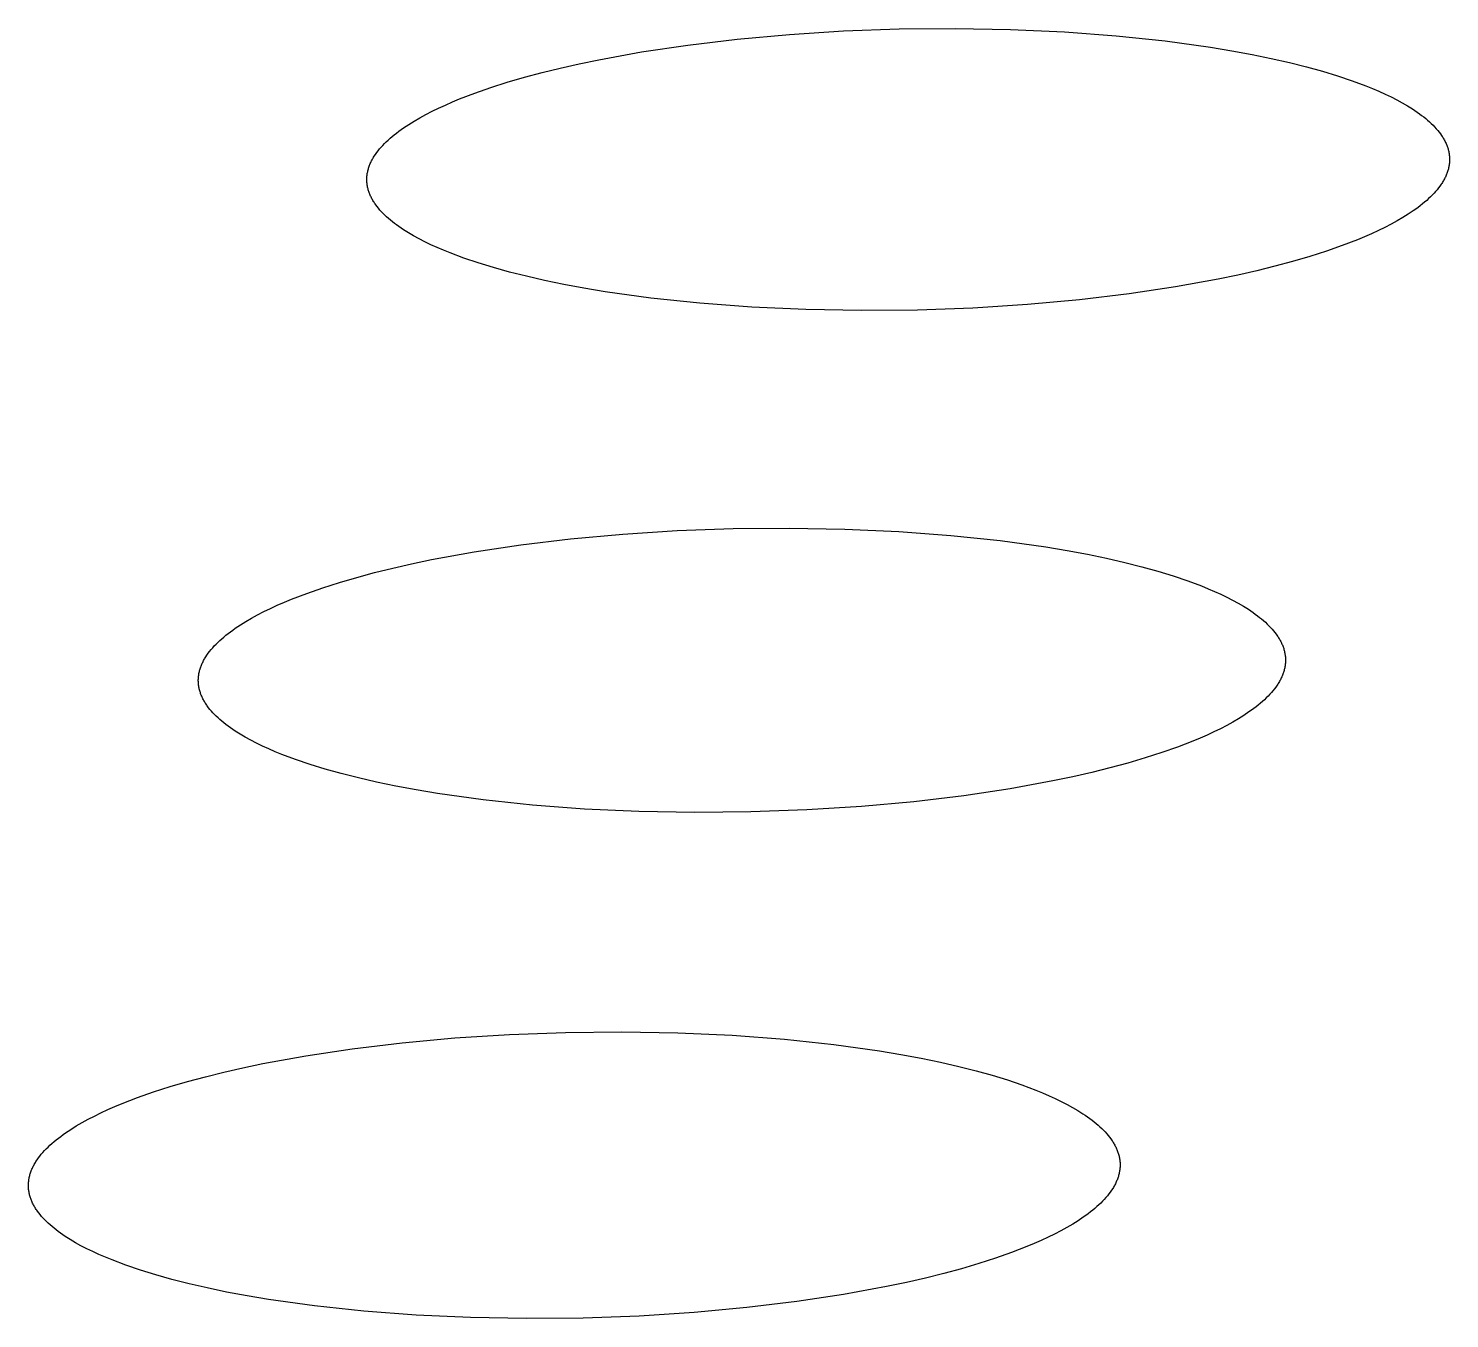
# Model space of a CAD drawing. Header units: millimetres. Extents: x -987 to 2591, y -102 to 2398.
# Drawn here: x -123.73 to -116.18, y 754.68 to 761.54 of the extents above; entities that cross this region are included whole.
import ezdxf

# ---------------------------------------------------------------- set-up
doc = ezdxf.new("R2010")
doc.units = ezdxf.units.MM
doc.header["$MEASUREMENT"] = 0
doc.layers.add('Utwórz2D linie widoczne', color=7, linetype='Continuous', true_color=0x000000)

msp = doc.modelspace()

# ---------------------------------------------------------------- linework, layer by layer
at = {"layer": 'Utwórz2D linie widoczne'}
for p, q in [((-119.9646, 761.4832), (-119.6871, 761.5084)), ((-119.6871, 761.5084), (-119.3987, 761.5266)), ((-119.3987, 761.5266), (-119.1037, 761.5373)), ((-119.1037, 761.5373), (-118.8066, 761.5401)), ((-118.8066, 761.5401), (-118.5121, 761.5349)), ((-118.5121, 761.5349), (-118.225, 761.5218)), ((-118.225, 761.5218), (-117.9495, 761.5013)), ((-117.9495, 761.5013), (-117.6894, 761.4739)), ((-120.4735, 761.415), (-120.2277, 761.4518)), ((-120.2277, 761.4518), (-119.9646, 761.4832)), ((-117.6894, 761.4739), (-117.4478, 761.4404)), ((-117.4478, 761.4404), (-117.3348, 761.4216)), ((-117.3348, 761.4216), (-117.2271, 761.4017)), ((-120.9052, 761.3292), (-120.8051, 761.3519)), ((-120.8051, 761.3519), (-120.6997, 761.3738)), ((-120.6997, 761.3738), (-120.4735, 761.415)), ((-117.2271, 761.4017), (-117.1251, 761.3807)), ((-117.1251, 761.3807), (-117.0288, 761.3587)), ((-117.0288, 761.3587), (-116.9383, 761.336)), ((-121.1871, 761.2535), (-121.0957, 761.2801)), ((-121.0957, 761.2801), (-121.0016, 761.3054)), ((-121.0016, 761.3054), (-120.9052, 761.3292)), ((-116.9383, 761.336), (-116.8535, 761.3125)), ((-116.8535, 761.3125), (-116.7732, 761.288)), ((-116.7732, 761.288), (-116.696, 761.2621)), ((-121.4402, 761.1649), (-121.3598, 761.1958)), ((-121.3598, 761.1958), (-121.2753, 761.2253)), ((-121.2753, 761.2253), (-121.1871, 761.2535)), ((-116.696, 761.2621), (-116.6226, 761.2347)), ((-116.6226, 761.2347), (-116.5874, 761.2205)), ((-116.5874, 761.2205), (-116.5533, 761.2059)), ((-116.5533, 761.2059), (-116.5203, 761.191)), ((-116.5203, 761.191), (-116.4885, 761.1758)), ((-121.5866, 761.0995), (-121.552, 761.1163)), ((-121.552, 761.1163), (-121.516, 761.1328)), ((-121.516, 761.1328), (-121.4787, 761.149)), ((-121.4787, 761.149), (-121.4402, 761.1649)), ((-116.4885, 761.1758), (-116.458, 761.1603)), ((-116.458, 761.1603), (-116.4288, 761.1444)), ((-116.4288, 761.1444), (-116.401, 761.1282)), ((-116.401, 761.1282), (-116.3746, 761.1117)), ((-121.711, 761.0296), (-121.6822, 761.0474)), ((-121.6822, 761.0474), (-121.6518, 761.065)), ((-121.6518, 761.065), (-121.6199, 761.0824)), ((-121.6199, 761.0824), (-121.5866, 761.0995)), ((-116.3746, 761.1117), (-116.3619, 761.1034)), ((-116.3619, 761.1034), (-116.3496, 761.0949)), ((-116.3496, 761.0949), (-116.3377, 761.0864)), ((-116.3377, 761.0864), (-116.3262, 761.0779)), ((-116.3262, 761.0779), (-116.3151, 761.0693)), ((-116.3151, 761.0693), (-116.3043, 761.0606)), ((-116.3043, 761.0606), (-116.294, 761.0518)), ((-116.294, 761.0518), (-116.2841, 761.043)), ((-116.2841, 761.043), (-116.2746, 761.0341)), ((-121.81, 760.9561), (-121.7991, 760.9654)), ((-121.7991, 760.9654), (-121.7878, 760.9747)), ((-121.7878, 760.9747), (-121.776, 760.984)), ((-121.776, 760.984), (-121.7639, 760.9932)), ((-121.7639, 760.9932), (-121.7513, 761.0024)), ((-121.7513, 761.0024), (-121.7382, 761.0115)), ((-121.7382, 761.0115), (-121.711, 761.0296)), ((-116.2746, 761.0341), (-116.2655, 761.0252)), ((-116.2655, 761.0252), (-116.2568, 761.0162)), ((-116.2568, 761.0162), (-116.2485, 761.0071)), ((-116.2485, 761.0071), (-116.2407, 760.998)), ((-116.2407, 760.998), (-116.2333, 760.9889)), ((-116.2333, 760.9889), (-116.2264, 760.9797)), ((-116.2264, 760.9797), (-116.2199, 760.9704)), ((-116.2199, 760.9704), (-116.2168, 760.9658)), ((-116.2168, 760.9658), (-116.2139, 760.9612)), ((-121.8812, 760.8801), (-121.8739, 760.8897)), ((-121.8739, 760.8897), (-121.8661, 760.8992)), ((-121.8661, 760.8992), (-121.8579, 760.9088)), ((-121.8579, 760.9088), (-121.8492, 760.9183)), ((-121.8492, 760.9183), (-121.8401, 760.9278)), ((-121.8401, 760.9278), (-121.8305, 760.9373)), ((-121.8305, 760.9373), (-121.8205, 760.9467)), ((-121.8205, 760.9467), (-121.81, 760.9561)), ((-116.2139, 760.9612), (-116.211, 760.9565)), ((-116.211, 760.9565), (-116.2083, 760.9518)), ((-116.2083, 760.9518), (-116.2057, 760.9471)), ((-116.2057, 760.9471), (-116.2032, 760.9425)), ((-116.2032, 760.9425), (-116.2008, 760.9378)), ((-116.2008, 760.9378), (-116.1985, 760.933)), ((-116.1985, 760.933), (-116.1963, 760.9283)), ((-116.1963, 760.9283), (-116.1943, 760.9236)), ((-116.1943, 760.9236), (-116.1923, 760.9189)), ((-116.1923, 760.9189), (-116.1905, 760.9141)), ((-116.1905, 760.9141), (-116.1888, 760.9094)), ((-116.1888, 760.9094), (-116.1872, 760.9046)), ((-116.1872, 760.9046), (-116.1858, 760.8998)), ((-116.1858, 760.8998), (-116.1844, 760.8951)), ((-116.1844, 760.8951), (-116.1832, 760.8903)), ((-116.1832, 760.8903), (-116.1821, 760.8855)), ((-121.919, 760.8124), (-121.9171, 760.8172)), ((-121.9171, 760.8172), (-121.9151, 760.8221)), ((-121.9151, 760.8221), (-121.9129, 760.8269)), ((-121.9129, 760.8269), (-121.9106, 760.8318)), ((-121.9106, 760.8318), (-121.9082, 760.8366)), ((-121.9082, 760.8366), (-121.9057, 760.8415)), ((-121.9057, 760.8415), (-121.903, 760.8463)), ((-121.903, 760.8463), (-121.9002, 760.8511)), ((-121.9002, 760.8511), (-121.8974, 760.856)), ((-121.8974, 760.856), (-121.8944, 760.8608)), ((-121.8944, 760.8608), (-121.888, 760.8704)), ((-121.888, 760.8704), (-121.8812, 760.8801)), ((-116.1821, 760.8855), (-116.1811, 760.8807)), ((-116.1811, 760.8807), (-116.1802, 760.8759)), ((-116.1798, 760.8131), (-116.1806, 760.8083)), ((-116.1802, 760.8759), (-116.1795, 760.8711)), ((-116.1791, 760.818), (-116.1798, 760.8131)), ((-116.1795, 760.8711), (-116.1789, 760.8663)), ((-116.1786, 760.8228), (-116.1791, 760.818)), ((-116.1789, 760.8663), (-116.1783, 760.8615)), ((-116.1781, 760.8276), (-116.1786, 760.8228)), ((-116.1783, 760.8615), (-116.178, 760.8567)), ((-116.1778, 760.8325), (-116.1781, 760.8276)), ((-116.178, 760.8567), (-116.1777, 760.8518)), ((-116.1776, 760.8373), (-116.1778, 760.8325)), ((-116.1777, 760.8518), (-116.1775, 760.847)), ((-116.1775, 760.8422), (-116.1776, 760.8373)), ((-116.1775, 760.847), (-116.1775, 760.8422)), ((-121.9336, 760.7396), (-121.9335, 760.7445)), ((-121.9336, 760.7348), (-121.9336, 760.7396)), ((-121.9335, 760.7445), (-121.9332, 760.7493)), ((-121.9332, 760.7493), (-121.9329, 760.7542)), ((-121.9329, 760.7542), (-121.9324, 760.759)), ((-121.9324, 760.759), (-121.9318, 760.7639)), ((-121.9318, 760.7639), (-121.931, 760.7687)), ((-121.931, 760.7687), (-121.9302, 760.7736)), ((-121.9302, 760.7736), (-121.9292, 760.7784)), ((-121.9292, 760.7784), (-121.9281, 760.7833)), ((-121.9281, 760.7833), (-121.9269, 760.7881)), ((-121.9269, 760.7881), (-121.9256, 760.793)), ((-121.9256, 760.793), (-121.9241, 760.7978)), ((-121.9241, 760.7978), (-121.9226, 760.8027)), ((-121.9226, 760.8027), (-121.9209, 760.8075)), ((-121.9209, 760.8075), (-121.919, 760.8124)), ((-116.2046, 760.7403), (-116.2072, 760.7355)), ((-116.2021, 760.7452), (-116.2046, 760.7403)), ((-116.1997, 760.75), (-116.2021, 760.7452)), ((-116.1975, 760.7549), (-116.1997, 760.75)), ((-116.1953, 760.7597), (-116.1975, 760.7549)), ((-116.1933, 760.7646), (-116.1953, 760.7597)), ((-116.1914, 760.7694), (-116.1933, 760.7646)), ((-116.1896, 760.7743), (-116.1914, 760.7694)), ((-116.188, 760.7791), (-116.1896, 760.7743)), ((-116.1865, 760.784), (-116.188, 760.7791)), ((-116.1851, 760.7888), (-116.1865, 760.784)), ((-116.1838, 760.7937), (-116.1851, 760.7888)), ((-116.1826, 760.7985), (-116.1838, 760.7937)), ((-116.1815, 760.8034), (-116.1826, 760.7985)), ((-116.1806, 760.8083), (-116.1815, 760.8034)), ((-121.9335, 760.73), (-121.9336, 760.7348)), ((-121.9333, 760.7251), (-121.9335, 760.73)), ((-121.9329, 760.7203), (-121.9333, 760.7251)), ((-121.9325, 760.7155), (-121.9329, 760.7203)), ((-121.9319, 760.7107), (-121.9325, 760.7155)), ((-121.9312, 760.7059), (-121.9319, 760.7107)), ((-121.9303, 760.7011), (-121.9312, 760.7059)), ((-121.9294, 760.6963), (-121.9303, 760.7011)), ((-121.9283, 760.6915), (-121.9294, 760.6963)), ((-121.9271, 760.6867), (-121.9283, 760.6915)), ((-121.9258, 760.6819), (-121.9271, 760.6867)), ((-121.9244, 760.6772), (-121.9258, 760.6819)), ((-121.9229, 760.6724), (-121.9244, 760.6772)), ((-121.9212, 760.6676), (-121.9229, 760.6724)), ((-121.9194, 760.6629), (-121.9212, 760.6676)), ((-121.9175, 760.6582), (-121.9194, 760.6629)), ((-116.2603, 760.6634), (-116.2694, 760.6539)), ((-116.2517, 760.673), (-116.2603, 760.6634)), ((-116.2436, 760.6825), (-116.2517, 760.673)), ((-116.2359, 760.6921), (-116.2436, 760.6825)), ((-116.2287, 760.7017), (-116.2359, 760.6921)), ((-116.222, 760.7113), (-116.2287, 760.7017)), ((-116.2188, 760.7162), (-116.222, 760.7113)), ((-116.2157, 760.721), (-116.2188, 760.7162)), ((-116.2127, 760.7258), (-116.2157, 760.721)), ((-116.2099, 760.7307), (-116.2127, 760.7258)), ((-116.2072, 760.7355), (-116.2099, 760.7307)), ((-121.9155, 760.6534), (-121.9175, 760.6582)), ((-121.9134, 760.6487), (-121.9155, 760.6534)), ((-121.9112, 760.644), (-121.9134, 760.6487)), ((-121.9088, 760.6393), (-121.9112, 760.644)), ((-121.9064, 760.6346), (-121.9088, 760.6393)), ((-121.9038, 760.6299), (-121.9064, 760.6346)), ((-121.9011, 760.6252), (-121.9038, 760.6299)), ((-121.8983, 760.6206), (-121.9011, 760.6252)), ((-121.8953, 760.6159), (-121.8983, 760.6206)), ((-121.8923, 760.6113), (-121.8953, 760.6159)), ((-121.8891, 760.6066), (-121.8923, 760.6113)), ((-121.8859, 760.602), (-121.8891, 760.6066)), ((-121.879, 760.5928), (-121.8859, 760.602)), ((-121.8717, 760.5836), (-121.879, 760.5928)), ((-116.3451, 760.5885), (-116.3577, 760.5793)), ((-116.333, 760.5977), (-116.3451, 760.5885)), ((-116.3213, 760.607), (-116.333, 760.5977)), ((-116.3101, 760.6163), (-116.3213, 760.607)), ((-116.2992, 760.6256), (-116.3101, 760.6163)), ((-116.2888, 760.635), (-116.2992, 760.6256)), ((-116.2789, 760.6445), (-116.2888, 760.635)), ((-116.2694, 760.6539), (-116.2789, 760.6445)), ((-121.864, 760.5745), (-121.8717, 760.5836)), ((-121.8558, 760.5655), (-121.864, 760.5745)), ((-121.8472, 760.5565), (-121.8558, 760.5655)), ((-121.8382, 760.5475), (-121.8472, 760.5565)), ((-121.8287, 760.5386), (-121.8382, 760.5475)), ((-121.8189, 760.5298), (-121.8287, 760.5386)), ((-121.8086, 760.521), (-121.8189, 760.5298)), ((-121.7979, 760.5123), (-121.8086, 760.521)), ((-121.7869, 760.5037), (-121.7979, 760.5123)), ((-116.4567, 760.5166), (-116.4884, 760.4992)), ((-116.4264, 760.5342), (-116.4567, 760.5166)), ((-116.3977, 760.5521), (-116.4264, 760.5342)), ((-116.3706, 760.5702), (-116.3977, 760.5521)), ((-116.3577, 760.5793), (-116.3706, 760.5702)), ((-121.7754, 760.4951), (-121.7869, 760.5037)), ((-121.7636, 760.4866), (-121.7754, 760.4951)), ((-121.7513, 760.4782), (-121.7636, 760.4866)), ((-121.7387, 760.4698), (-121.7513, 760.4782)), ((-121.7124, 760.4533), (-121.7387, 760.4698)), ((-121.6847, 760.437), (-121.7124, 760.4533)), ((-121.6556, 760.4211), (-121.6847, 760.437)), ((-116.5921, 760.4486), (-116.6293, 760.4324)), ((-116.5562, 760.4652), (-116.5921, 760.4486)), ((-116.5216, 760.482), (-116.5562, 760.4652)), ((-116.4884, 760.4992), (-116.5216, 760.482)), ((-121.6252, 760.4055), (-121.6556, 760.4211)), ((-121.5935, 760.3903), (-121.6252, 760.4055)), ((-121.5606, 760.3753), (-121.5935, 760.3903)), ((-121.5265, 760.3607), (-121.5606, 760.3753)), ((-121.4914, 760.3465), (-121.5265, 760.3607)), ((-116.748, 760.3855), (-116.8324, 760.3559)), ((-116.6677, 760.4164), (-116.748, 760.3855)), ((-116.6293, 760.4324), (-116.6677, 760.4164)), ((-121.418, 760.319), (-121.4914, 760.3465)), ((-121.341, 760.293), (-121.418, 760.319)), ((-121.2607, 760.2684), (-121.341, 760.293)), ((-117.0119, 760.3009), (-117.106, 760.2756)), ((-116.9205, 760.3277), (-117.0119, 760.3009)), ((-116.8324, 760.3559), (-116.9205, 760.3277)), ((-121.1759, 760.2449), (-121.2607, 760.2684)), ((-121.0854, 760.2221), (-121.1759, 760.2449)), ((-120.989, 760.2001), (-121.0854, 760.2221)), ((-117.3025, 760.229), (-117.408, 760.207)), ((-117.2024, 760.2518), (-117.3025, 760.229)), ((-117.106, 760.2756), (-117.2024, 760.2518)), ((-120.8869, 760.179), (-120.989, 760.2001)), ((-120.7792, 760.159), (-120.8869, 760.179)), ((-120.666, 760.1401), (-120.7792, 760.159)), ((-120.4241, 760.1065), (-120.666, 760.1401)), ((-117.6345, 760.1656), (-117.8806, 760.1287)), ((-117.408, 760.207), (-117.6345, 760.1656)), ((-120.1636, 760.079), (-120.4241, 760.1065)), ((-119.8875, 760.0584), (-120.1636, 760.079)), ((-119.5998, 760.0452), (-119.8875, 760.0584)), ((-118.4222, 760.0718), (-118.7112, 760.0535)), ((-118.1441, 760.0971), (-118.4222, 760.0718)), ((-117.8806, 760.1287), (-118.1441, 760.0971)), ((-119.3047, 760.04), (-119.5998, 760.0452)), ((-119.0069, 760.0428), (-119.3047, 760.04)), ((-118.7112, 760.0535), (-119.0069, 760.0428)), ((-120.8515, 758.8262), (-120.5728, 758.8516)), ((-120.5728, 758.8516), (-120.2832, 758.87)), ((-120.2832, 758.87), (-119.9869, 758.8807)), ((-119.9869, 758.8807), (-119.6886, 758.8836)), ((-119.6886, 758.8836), (-119.393, 758.8783)), ((-119.393, 758.8783), (-119.1047, 758.8651)), ((-119.1047, 758.8651), (-118.8281, 758.8444)), ((-121.3625, 758.7574), (-121.1157, 758.7945)), ((-121.1157, 758.7945), (-120.8515, 758.8262)), ((-118.8281, 758.8444), (-118.567, 758.8168)), ((-118.567, 758.8168), (-118.3245, 758.783)), ((-118.3245, 758.783), (-118.211, 758.7641)), ((-121.6956, 758.6938), (-121.5897, 758.7159)), ((-121.5897, 758.7159), (-121.3625, 758.7574)), ((-118.211, 758.7641), (-118.1029, 758.744)), ((-118.1029, 758.744), (-118.0005, 758.7228)), ((-118.0005, 758.7228), (-117.9038, 758.7007)), ((-117.9038, 758.7007), (-117.813, 758.6778)), ((-121.9874, 758.6215), (-121.8929, 758.6469)), ((-121.8929, 758.6469), (-121.7961, 758.6709)), ((-121.7961, 758.6709), (-121.6956, 758.6938)), ((-117.813, 758.6778), (-117.7279, 758.6541)), ((-117.7279, 758.6541), (-117.6472, 758.6294)), ((-117.6472, 758.6294), (-117.5698, 758.6033)), ((-122.2527, 758.5364), (-122.1678, 758.5662)), ((-122.1678, 758.5662), (-122.0792, 758.5946)), ((-122.0792, 758.5946), (-121.9874, 758.6215)), ((-117.5698, 758.6033), (-117.4961, 758.5757)), ((-117.4961, 758.5757), (-117.4608, 758.5613)), ((-117.4608, 758.5613), (-117.4266, 758.5467)), ((-117.4266, 758.5467), (-117.3935, 758.5317)), ((-122.4458, 758.4563), (-122.4096, 758.4729)), ((-122.4096, 758.4729), (-122.3722, 758.4893)), ((-122.3722, 758.4893), (-122.3335, 758.5053)), ((-122.3335, 758.5053), (-122.2527, 758.5364)), ((-117.3935, 758.5317), (-117.3616, 758.5163)), ((-117.3616, 758.5163), (-117.331, 758.5006)), ((-117.331, 758.5006), (-117.3017, 758.4846)), ((-117.3017, 758.4846), (-117.2738, 758.4683)), ((-122.5766, 758.3868), (-122.5461, 758.4046)), ((-122.5461, 758.4046), (-122.5141, 758.4221)), ((-122.5141, 758.4221), (-122.4806, 758.4393)), ((-122.4806, 758.4393), (-122.4458, 758.4563)), ((-117.2738, 758.4683), (-117.2473, 758.4517)), ((-117.2473, 758.4517), (-117.2346, 758.4432)), ((-117.2346, 758.4432), (-117.2223, 758.4347)), ((-117.2223, 758.4347), (-117.2103, 758.4262)), ((-117.2103, 758.4262), (-117.1987, 758.4176)), ((-117.1987, 758.4176), (-117.1876, 758.4089)), ((-117.1876, 758.4089), (-117.1768, 758.4001)), ((-117.1768, 758.4001), (-117.1665, 758.3913)), ((-122.6828, 758.3136), (-122.6709, 758.3229)), ((-122.6709, 758.3229), (-122.6587, 758.3322)), ((-122.6587, 758.3322), (-122.646, 758.3414)), ((-122.646, 758.3414), (-122.6329, 758.3506)), ((-122.6329, 758.3506), (-122.6056, 758.3688)), ((-122.6056, 758.3688), (-122.5766, 758.3868)), ((-117.1665, 758.3913), (-117.1565, 758.3824)), ((-117.1565, 758.3824), (-117.147, 758.3734)), ((-117.147, 758.3734), (-117.1378, 758.3644)), ((-117.1378, 758.3644), (-117.1291, 758.3554)), ((-117.1291, 758.3554), (-117.1209, 758.3462)), ((-117.1209, 758.3462), (-117.113, 758.3371)), ((-117.113, 758.3371), (-117.1056, 758.3278)), ((-117.1056, 758.3278), (-117.0987, 758.3186)), ((-122.7615, 758.2375), (-122.7532, 758.2471)), ((-122.7532, 758.2471), (-122.7445, 758.2567)), ((-122.7445, 758.2567), (-122.7353, 758.2663)), ((-122.7353, 758.2663), (-122.7257, 758.2758)), ((-122.7257, 758.2758), (-122.7156, 758.2853)), ((-122.7156, 758.2853), (-122.7051, 758.2948)), ((-122.7051, 758.2948), (-122.6942, 758.3042)), ((-122.6942, 758.3042), (-122.6828, 758.3136)), ((-117.0987, 758.3186), (-117.0922, 758.3092)), ((-117.0922, 758.3092), (-117.0891, 758.3046)), ((-117.0891, 758.3046), (-117.0861, 758.2999)), ((-117.0861, 758.2999), (-117.0833, 758.2952)), ((-117.0833, 758.2952), (-117.0805, 758.2905)), ((-117.0805, 758.2905), (-117.0779, 758.2858)), ((-117.0779, 758.2858), (-117.0754, 758.281)), ((-117.0754, 758.281), (-117.073, 758.2763)), ((-117.073, 758.2763), (-117.0707, 758.2715)), ((-117.0707, 758.2715), (-117.0685, 758.2668)), ((-117.0685, 758.2668), (-117.0665, 758.262)), ((-117.0665, 758.262), (-117.0646, 758.2572)), ((-117.0646, 758.2572), (-117.0627, 758.2525)), ((-117.0627, 758.2525), (-117.061, 758.2477)), ((-117.061, 758.2477), (-117.0595, 758.2429)), ((-122.8086, 758.1646), (-122.8063, 758.1694)), ((-122.8063, 758.1694), (-122.8038, 758.1743)), ((-122.8038, 758.1743), (-122.8013, 758.1792)), ((-122.8013, 758.1792), (-122.7986, 758.1841)), ((-122.7986, 758.1841), (-122.7958, 758.189)), ((-122.7958, 758.189), (-122.7929, 758.1938)), ((-122.7929, 758.1938), (-122.7899, 758.1987)), ((-122.7899, 758.1987), (-122.7835, 758.2084)), ((-122.7835, 758.2084), (-122.7766, 758.2181)), ((-122.7766, 758.2181), (-122.7693, 758.2278)), ((-122.7693, 758.2278), (-122.7615, 758.2375)), ((-117.0595, 758.2429), (-117.058, 758.2381)), ((-117.058, 758.2381), (-117.0567, 758.2332)), ((-117.0567, 758.2332), (-117.0554, 758.2284)), ((-117.0554, 758.2284), (-117.0543, 758.2236)), ((-117.0543, 758.2236), (-117.0533, 758.2188)), ((-117.0533, 758.2188), (-117.0525, 758.2139)), ((-117.0525, 758.2139), (-117.0517, 758.2091)), ((-117.0517, 758.2091), (-117.0511, 758.2042)), ((-117.0511, 758.2042), (-117.0506, 758.1994)), ((-117.0506, 758.1994), (-117.0502, 758.1945)), ((-117.0501, 758.1702), (-117.0504, 758.1653)), ((-117.0502, 758.1945), (-117.0499, 758.1897)), ((-117.0498, 758.175), (-117.0501, 758.1702)), ((-117.0499, 758.1897), (-117.0498, 758.1848)), ((-117.0498, 758.1848), (-117.0498, 758.1799)), ((-117.0498, 758.1799), (-117.0498, 758.175)), ((-122.8287, 758.0912), (-122.8282, 758.0961)), ((-122.8282, 758.0961), (-122.8276, 758.101)), ((-122.8276, 758.101), (-122.8269, 758.1059)), ((-122.8269, 758.1059), (-122.826, 758.1107)), ((-122.826, 758.1107), (-122.825, 758.1156)), ((-122.825, 758.1156), (-122.8239, 758.1205)), ((-122.8239, 758.1205), (-122.8227, 758.1254)), ((-122.8227, 758.1254), (-122.8214, 758.1303)), ((-122.8214, 758.1303), (-122.8199, 758.1352)), ((-122.8199, 758.1352), (-122.8183, 758.1401)), ((-122.8183, 758.1401), (-122.8166, 758.145)), ((-122.8166, 758.145), (-122.8148, 758.1499)), ((-122.8148, 758.1499), (-122.8128, 758.1548)), ((-122.8128, 758.1548), (-122.8108, 758.1597)), ((-122.8108, 758.1597), (-122.8086, 758.1646)), ((-117.0678, 758.0968), (-117.0699, 758.0919)), ((-117.0657, 758.1017), (-117.0678, 758.0968)), ((-117.0638, 758.1066), (-117.0657, 758.1017)), ((-117.0621, 758.1115), (-117.0638, 758.1066)), ((-117.0604, 758.1164), (-117.0621, 758.1115)), ((-117.0588, 758.1213), (-117.0604, 758.1164)), ((-117.0574, 758.1262), (-117.0588, 758.1213)), ((-117.0561, 758.1311), (-117.0574, 758.1262)), ((-117.0549, 758.1359), (-117.0561, 758.1311)), ((-117.0539, 758.1408), (-117.0549, 758.1359)), ((-117.0529, 758.1457), (-117.0539, 758.1408)), ((-117.0521, 758.1506), (-117.0529, 758.1457)), ((-117.0514, 758.1555), (-117.0521, 758.1506)), ((-117.0509, 758.1604), (-117.0514, 758.1555)), ((-117.0504, 758.1653), (-117.0509, 758.1604)), ((-122.8295, 758.0765), (-122.8294, 758.0814)), ((-122.8295, 758.0717), (-122.8295, 758.0765)), ((-122.8294, 758.0668), (-122.8295, 758.0717)), ((-122.8294, 758.0814), (-122.8291, 758.0863)), ((-122.8292, 758.0619), (-122.8294, 758.0668)), ((-122.8288, 758.0571), (-122.8292, 758.0619)), ((-122.8291, 758.0863), (-122.8287, 758.0912)), ((-122.8284, 758.0522), (-122.8288, 758.0571)), ((-122.8278, 758.0474), (-122.8284, 758.0522)), ((-122.8271, 758.0425), (-122.8278, 758.0474)), ((-122.8263, 758.0377), (-122.8271, 758.0425)), ((-122.8253, 758.0328), (-122.8263, 758.0377)), ((-122.8242, 758.028), (-122.8253, 758.0328)), ((-122.8231, 758.0232), (-122.8242, 758.028)), ((-122.8218, 758.0184), (-122.8231, 758.0232)), ((-122.8203, 758.0136), (-122.8218, 758.0184)), ((-117.1164, 758.019), (-117.1245, 758.0093)), ((-117.1086, 758.0286), (-117.1164, 758.019)), ((-117.1014, 758.0383), (-117.1086, 758.0286)), ((-117.0946, 758.048), (-117.1014, 758.0383)), ((-117.0914, 758.0529), (-117.0946, 758.048)), ((-117.0883, 758.0578), (-117.0914, 758.0529)), ((-117.0853, 758.0626), (-117.0883, 758.0578)), ((-117.0824, 758.0675), (-117.0853, 758.0626)), ((-117.0797, 758.0724), (-117.0824, 758.0675)), ((-117.0771, 758.0773), (-117.0797, 758.0724)), ((-117.0746, 758.0821), (-117.0771, 758.0773)), ((-117.0722, 758.087), (-117.0746, 758.0821)), ((-117.0699, 758.0919), (-117.0722, 758.087)), ((-122.8188, 758.0088), (-122.8203, 758.0136)), ((-122.8171, 758.004), (-122.8188, 758.0088)), ((-122.8154, 757.9992), (-122.8171, 758.004)), ((-122.8135, 757.9944), (-122.8154, 757.9992)), ((-122.8115, 757.9896), (-122.8135, 757.9944)), ((-122.8093, 757.9849), (-122.8115, 757.9896)), ((-122.8071, 757.9801), (-122.8093, 757.9849)), ((-122.8047, 757.9754), (-122.8071, 757.9801)), ((-122.8023, 757.9706), (-122.8047, 757.9754)), ((-122.7997, 757.9659), (-122.8023, 757.9706)), ((-122.797, 757.9612), (-122.7997, 757.9659)), ((-122.7942, 757.9565), (-122.797, 757.9612)), ((-122.7912, 757.9518), (-122.7942, 757.9565)), ((-122.7882, 757.9471), (-122.7912, 757.9518)), ((-122.785, 757.9425), (-122.7882, 757.9471)), ((-122.7818, 757.9378), (-122.785, 757.9425)), ((-117.1945, 757.9428), (-117.2062, 757.9335)), ((-117.1832, 757.9522), (-117.1945, 757.9428)), ((-117.1723, 757.9616), (-117.1832, 757.9522)), ((-117.1618, 757.9711), (-117.1723, 757.9616)), ((-117.1518, 757.9806), (-117.1618, 757.9711)), ((-117.1423, 757.9902), (-117.1518, 757.9806)), ((-117.1332, 757.9997), (-117.1423, 757.9902)), ((-117.1245, 758.0093), (-117.1332, 757.9997)), ((-122.7749, 757.9285), (-122.7818, 757.9378)), ((-122.7676, 757.9193), (-122.7749, 757.9285)), ((-122.7598, 757.9101), (-122.7676, 757.9193)), ((-122.7516, 757.901), (-122.7598, 757.9101)), ((-122.743, 757.8919), (-122.7516, 757.901)), ((-122.7339, 757.8829), (-122.743, 757.8919)), ((-122.7245, 757.8739), (-122.7339, 757.8829)), ((-122.7146, 757.865), (-122.7245, 757.8739)), ((-117.3001, 757.8694), (-117.3305, 757.8516)), ((-117.2713, 757.8875), (-117.3001, 757.8694)), ((-117.244, 757.9057), (-117.2713, 757.8875)), ((-117.231, 757.9149), (-117.244, 757.9057)), ((-117.2184, 757.9242), (-117.231, 757.9149)), ((-117.2062, 757.9335), (-117.2184, 757.9242)), ((-122.7043, 757.8562), (-122.7146, 757.865)), ((-122.6936, 757.8474), (-122.7043, 757.8562)), ((-122.6825, 757.8387), (-122.6936, 757.8474)), ((-122.671, 757.83), (-122.6825, 757.8387)), ((-122.6591, 757.8214), (-122.671, 757.83)), ((-122.6468, 757.8129), (-122.6591, 757.8214)), ((-122.6342, 757.8045), (-122.6468, 757.8129)), ((-122.6078, 757.7878), (-122.6342, 757.8045)), ((-117.4305, 757.7999), (-117.4666, 757.7832)), ((-117.3958, 757.8169), (-117.4305, 757.7999)), ((-117.3624, 757.8341), (-117.3958, 757.8169)), ((-117.3305, 757.8516), (-117.3624, 757.8341)), ((-122.58, 757.7715), (-122.6078, 757.7878)), ((-122.5508, 757.7554), (-122.58, 757.7715)), ((-122.5202, 757.7397), (-122.5508, 757.7554)), ((-122.4884, 757.7243), (-122.5202, 757.7397)), ((-122.4554, 757.7093), (-122.4884, 757.7243)), ((-117.6232, 757.7195), (-117.708, 757.6897)), ((-117.5426, 757.7507), (-117.6232, 757.7195)), ((-117.504, 757.7668), (-117.5426, 757.7507)), ((-117.4666, 757.7832), (-117.504, 757.7668)), ((-122.4213, 757.6946), (-122.4554, 757.7093)), ((-122.386, 757.6802), (-122.4213, 757.6946)), ((-122.3124, 757.6525), (-122.386, 757.6802)), ((-122.2351, 757.6263), (-122.3124, 757.6525)), ((-117.7965, 757.6612), (-117.8883, 757.6343)), ((-117.708, 757.6897), (-117.7965, 757.6612)), ((-122.1544, 757.6015), (-122.2351, 757.6263)), ((-122.0694, 757.5778), (-122.1544, 757.6015)), ((-121.9785, 757.5548), (-122.0694, 757.5778)), ((-118.0797, 757.5847), (-118.1802, 757.5617)), ((-117.9828, 757.6087), (-118.0797, 757.5847)), ((-117.8883, 757.6343), (-117.9828, 757.6087)), ((-121.8818, 757.5326), (-121.9785, 757.5548)), ((-121.7793, 757.5113), (-121.8818, 757.5326)), ((-121.6712, 757.4911), (-121.7793, 757.5113)), ((-121.5575, 757.4721), (-121.6712, 757.4911)), ((-118.5136, 757.4978), (-118.7607, 757.4606)), ((-118.2861, 757.5395), (-118.5136, 757.4978)), ((-118.1802, 757.5617), (-118.2861, 757.5395)), ((-121.3147, 757.4382), (-121.5575, 757.4721)), ((-121.0532, 757.4105), (-121.3147, 757.4382)), ((-119.0254, 757.4288), (-119.3046, 757.4033)), ((-118.7607, 757.4606), (-119.0254, 757.4288)), ((-120.776, 757.3897), (-121.0532, 757.4105)), ((-120.4871, 757.3765), (-120.776, 757.3897)), ((-120.1908, 757.3712), (-120.4871, 757.3765)), ((-119.8917, 757.374), (-120.1908, 757.3712)), ((-119.5948, 757.3848), (-119.8917, 757.374)), ((-119.3046, 757.4033), (-119.5948, 757.3848)), ((-120.8774, 756.2024), (-120.5779, 756.2053)), ((-120.5779, 756.2053), (-120.281, 756.2)), ((-122.0109, 756.1155), (-121.7455, 756.1474)), ((-121.7455, 756.1474), (-121.4657, 756.1731)), ((-121.4657, 756.1731), (-121.1749, 756.1916)), ((-121.1749, 756.1916), (-120.8774, 756.2024)), ((-120.281, 756.2), (-119.9916, 756.1867)), ((-119.9916, 756.1867), (-119.7139, 756.1658)), ((-119.7139, 756.1658), (-119.4517, 756.138)), ((-119.4517, 756.138), (-119.2083, 756.1039)), ((-122.487, 756.0362), (-122.2587, 756.0781)), ((-122.2587, 756.0781), (-122.0109, 756.1155)), ((-119.2083, 756.1039), (-119.0943, 756.0848)), ((-119.0943, 756.0848), (-118.9859, 756.0646)), ((-118.9859, 756.0646), (-118.8831, 756.0432)), ((-122.7915, 755.9667), (-122.6942, 755.9909)), ((-122.6942, 755.9909), (-122.5933, 756.0139)), ((-122.5933, 756.0139), (-122.487, 756.0362)), ((-118.8831, 756.0432), (-118.786, 756.0209)), ((-118.786, 756.0209), (-118.6948, 755.9978)), ((-118.6948, 755.9978), (-118.6095, 755.974)), ((-123.0676, 755.8853), (-122.9786, 755.9139)), ((-122.9786, 755.9139), (-122.8864, 755.941)), ((-122.8864, 755.941), (-122.7915, 755.9667)), ((-118.6095, 755.974), (-118.5285, 755.9491)), ((-118.5285, 755.9491), (-118.4508, 755.9227)), ((-118.4508, 755.9227), (-118.3768, 755.8949)), ((-123.2341, 755.824), (-123.1529, 755.8553)), ((-123.1529, 755.8553), (-123.0676, 755.8853)), ((-118.3768, 755.8949), (-118.3414, 755.8804)), ((-118.3414, 755.8804), (-118.307, 755.8656)), ((-118.307, 755.8656), (-118.2738, 755.8505)), ((-118.2738, 755.8505), (-118.2418, 755.835)), ((-118.2418, 755.835), (-118.2111, 755.8192)), ((-123.4155, 755.74), (-123.3819, 755.7574)), ((-123.3819, 755.7574), (-123.3469, 755.7745)), ((-123.3469, 755.7745), (-123.3105, 755.7913)), ((-123.3105, 755.7913), (-123.2729, 755.8078)), ((-123.2729, 755.8078), (-123.2341, 755.824)), ((-118.2111, 755.8192), (-118.1817, 755.8031)), ((-118.1817, 755.8031), (-118.1537, 755.7866)), ((-118.1537, 755.7866), (-118.1271, 755.7698)), ((-118.1271, 755.7698), (-118.1144, 755.7614)), ((-118.1144, 755.7614), (-118.102, 755.7528)), ((-118.102, 755.7528), (-118.09, 755.7442)), ((-123.535, 755.668), (-123.5075, 755.6863)), ((-123.5075, 755.6863), (-123.4783, 755.7045)), ((-123.4783, 755.7045), (-123.4477, 755.7224)), ((-123.4477, 755.7224), (-123.4155, 755.74)), ((-118.09, 755.7442), (-118.0784, 755.7355)), ((-118.0784, 755.7355), (-118.0672, 755.7267)), ((-118.0672, 755.7267), (-118.0564, 755.7179)), ((-118.0564, 755.7179), (-118.046, 755.709)), ((-118.046, 755.709), (-118.0361, 755.7)), ((-118.0361, 755.7), (-118.0265, 755.691)), ((-118.0265, 755.691), (-118.0174, 755.6819)), ((-118.0174, 755.6819), (-118.0086, 755.6727)), ((-123.6282, 755.5925), (-123.6181, 755.6021)), ((-123.6181, 755.6021), (-123.6075, 755.6117)), ((-123.6075, 755.6117), (-123.5965, 755.6212)), ((-123.5965, 755.6212), (-123.5851, 755.6306)), ((-123.5851, 755.6306), (-123.5732, 755.64)), ((-123.5732, 755.64), (-123.5609, 755.6494)), ((-123.5609, 755.6494), (-123.5481, 755.6587)), ((-123.5481, 755.6587), (-123.535, 755.668)), ((-118.0086, 755.6727), (-118.0003, 755.6636)), ((-118.0003, 755.6636), (-117.9925, 755.6543)), ((-117.9925, 755.6543), (-117.9851, 755.645)), ((-117.9851, 755.645), (-117.9781, 755.6357)), ((-117.9781, 755.6357), (-117.9716, 755.6263)), ((-117.9716, 755.6263), (-117.9685, 755.6215)), ((-117.9685, 755.6215), (-117.9655, 755.6168)), ((-117.9655, 755.6168), (-117.9627, 755.6121)), ((-117.9627, 755.6121), (-117.9599, 755.6073)), ((-117.9599, 755.6073), (-117.9573, 755.6026)), ((-117.9573, 755.6026), (-117.9548, 755.5978)), ((-123.6928, 755.5148), (-123.6864, 755.5246)), ((-123.6864, 755.5246), (-123.6794, 755.5344)), ((-123.6794, 755.5344), (-123.6721, 755.5441)), ((-123.6721, 755.5441), (-123.6642, 755.5539)), ((-123.6642, 755.5539), (-123.6559, 755.5636)), ((-123.6559, 755.5636), (-123.6471, 755.5733)), ((-123.6471, 755.5733), (-123.6379, 755.5829)), ((-123.6379, 755.5829), (-123.6282, 755.5925)), ((-117.9548, 755.5978), (-117.9524, 755.593)), ((-117.9524, 755.593), (-117.9501, 755.5882)), ((-117.9501, 755.5882), (-117.9479, 755.5834)), ((-117.9479, 755.5834), (-117.9459, 755.5786)), ((-117.9459, 755.5786), (-117.9439, 755.5738)), ((-117.9439, 755.5738), (-117.9421, 755.569)), ((-117.9421, 755.569), (-117.9404, 755.5642)), ((-117.9404, 755.5642), (-117.9388, 755.5593)), ((-117.9388, 755.5593), (-117.9374, 755.5545)), ((-117.9374, 755.5545), (-117.936, 755.5496)), ((-117.936, 755.5496), (-117.9348, 755.5448)), ((-117.9348, 755.5448), (-117.9337, 755.5399)), ((-117.9337, 755.5399), (-117.9327, 755.535)), ((-117.9327, 755.535), (-117.9318, 755.5302)), ((-117.9318, 755.5302), (-117.9311, 755.5253)), ((-117.9311, 755.5253), (-117.9305, 755.5204)), ((-123.7245, 755.4459), (-123.723, 755.4508)), ((-123.723, 755.4508), (-123.7214, 755.4557)), ((-123.7214, 755.4557), (-123.7197, 755.4607)), ((-123.7197, 755.4607), (-123.7178, 755.4656)), ((-123.7178, 755.4656), (-123.7159, 755.4705)), ((-123.7159, 755.4705), (-123.7138, 755.4755)), ((-123.7138, 755.4755), (-123.7116, 755.4804)), ((-123.7116, 755.4804), (-123.7092, 755.4853)), ((-123.7092, 755.4853), (-123.7068, 755.4902)), ((-123.7068, 755.4902), (-123.7042, 755.4952)), ((-123.7042, 755.4952), (-123.7016, 755.5001)), ((-123.7016, 755.5001), (-123.6988, 755.505)), ((-123.6988, 755.505), (-123.6958, 755.5099)), ((-123.6958, 755.5099), (-123.6928, 755.5148)), ((-117.9344, 755.4515), (-117.9356, 755.4466)), ((-117.9334, 755.4565), (-117.9344, 755.4515)), ((-117.9324, 755.4614), (-117.9334, 755.4565)), ((-117.9316, 755.4663), (-117.9324, 755.4614)), ((-117.9309, 755.4713), (-117.9316, 755.4663)), ((-117.9303, 755.4762), (-117.9309, 755.4713)), ((-117.9305, 755.5204), (-117.93, 755.5155)), ((-117.9298, 755.4811), (-117.9303, 755.4762)), ((-117.93, 755.5155), (-117.9296, 755.5106)), ((-117.9295, 755.486), (-117.9298, 755.4811)), ((-117.9296, 755.5106), (-117.9293, 755.5057)), ((-117.9293, 755.491), (-117.9295, 755.486)), ((-117.9293, 755.5057), (-117.9292, 755.5008)), ((-117.9292, 755.4959), (-117.9293, 755.491)), ((-117.9292, 755.5008), (-117.9292, 755.4959)), ((-123.7327, 755.3917), (-123.7326, 755.3966)), ((-123.7327, 755.3867), (-123.7327, 755.3917)), ((-123.7326, 755.3818), (-123.7327, 755.3867)), ((-123.7326, 755.3966), (-123.7323, 755.4015)), ((-123.7324, 755.3769), (-123.7326, 755.3818)), ((-123.7321, 755.372), (-123.7324, 755.3769)), ((-123.7323, 755.4015), (-123.7319, 755.4064)), ((-123.7319, 755.4064), (-123.7314, 755.4113)), ((-123.7314, 755.4113), (-123.7308, 755.4163)), ((-123.7308, 755.4163), (-123.73, 755.4212)), ((-123.73, 755.4212), (-123.7292, 755.4261)), ((-123.7292, 755.4261), (-123.7282, 755.4311)), ((-123.7282, 755.4311), (-123.7271, 755.436)), ((-123.7271, 755.436), (-123.7258, 755.4409)), ((-123.7258, 755.4409), (-123.7245, 755.4459)), ((-117.965, 755.3776), (-117.968, 755.3727)), ((-117.9621, 755.3825), (-117.965, 755.3776)), ((-117.9594, 755.3874), (-117.9621, 755.3825)), ((-117.9567, 755.3924), (-117.9594, 755.3874)), ((-117.9542, 755.3973), (-117.9567, 755.3924)), ((-117.9518, 755.4022), (-117.9542, 755.3973)), ((-117.9495, 755.4071), (-117.9518, 755.4022)), ((-117.9474, 755.4121), (-117.9495, 755.4071)), ((-117.9453, 755.417), (-117.9474, 755.4121)), ((-117.9434, 755.4219), (-117.9453, 755.417)), ((-117.9416, 755.4269), (-117.9434, 755.4219)), ((-117.9399, 755.4318), (-117.9416, 755.4269)), ((-117.9384, 755.4367), (-117.9399, 755.4318)), ((-117.9369, 755.4417), (-117.9384, 755.4367)), ((-117.9356, 755.4466), (-117.9369, 755.4417)), ((-123.7316, 755.3671), (-123.7321, 755.372)), ((-123.731, 755.3622), (-123.7316, 755.3671)), ((-123.7303, 755.3573), (-123.731, 755.3622)), ((-123.7295, 755.3525), (-123.7303, 755.3573)), ((-123.7286, 755.3476), (-123.7295, 755.3525)), ((-123.7275, 755.3427), (-123.7286, 755.3476)), ((-123.7263, 755.3379), (-123.7275, 755.3427)), ((-123.725, 755.333), (-123.7263, 755.3379)), ((-123.7236, 755.3282), (-123.725, 755.333)), ((-123.7221, 755.3233), (-123.7236, 755.3282)), ((-123.7204, 755.3185), (-123.7221, 755.3233)), ((-123.7186, 755.3136), (-123.7204, 755.3185)), ((-123.7167, 755.3088), (-123.7186, 755.3136)), ((-123.7147, 755.304), (-123.7167, 755.3088)), ((-123.7126, 755.2992), (-123.7147, 755.304)), ((-123.7104, 755.2944), (-123.7126, 755.2992)), ((-118.0223, 755.3045), (-118.0319, 755.2949)), ((-118.0132, 755.3142), (-118.0223, 755.3045)), ((-118.0045, 755.3239), (-118.0132, 755.3142)), ((-117.9962, 755.3336), (-118.0045, 755.3239)), ((-117.9885, 755.3433), (-117.9962, 755.3336)), ((-117.9812, 755.3531), (-117.9885, 755.3433)), ((-117.9744, 755.3629), (-117.9812, 755.3531)), ((-117.968, 755.3727), (-117.9744, 755.3629)), ((-123.708, 755.2896), (-123.7104, 755.2944)), ((-123.7055, 755.2849), (-123.708, 755.2896)), ((-123.7029, 755.2801), (-123.7055, 755.2849)), ((-123.7002, 755.2754), (-123.7029, 755.2801)), ((-123.6974, 755.2706), (-123.7002, 755.2754)), ((-123.6945, 755.2659), (-123.6974, 755.2706)), ((-123.6914, 755.2612), (-123.6945, 755.2659)), ((-123.6882, 755.2565), (-123.6914, 755.2612)), ((-123.685, 755.2518), (-123.6882, 755.2565)), ((-123.6781, 755.2424), (-123.685, 755.2518)), ((-123.6707, 755.2331), (-123.6781, 755.2424)), ((-123.663, 755.2238), (-123.6707, 755.2331)), ((-123.6547, 755.2146), (-123.663, 755.2238)), ((-118.1115, 755.2287), (-118.1246, 755.2194)), ((-118.0988, 755.238), (-118.1115, 755.2287)), ((-118.0866, 755.2474), (-118.0988, 755.238)), ((-118.0748, 755.2568), (-118.0866, 755.2474)), ((-118.0634, 755.2663), (-118.0748, 755.2568)), ((-118.0525, 755.2758), (-118.0634, 755.2663)), ((-118.042, 755.2853), (-118.0525, 755.2758)), ((-118.0319, 755.2949), (-118.042, 755.2853)), ((-123.6461, 755.2055), (-123.6547, 755.2146)), ((-123.637, 755.1964), (-123.6461, 755.2055)), ((-123.6275, 755.1873), (-123.637, 755.1964)), ((-123.6176, 755.1784), (-123.6275, 755.1873)), ((-123.6073, 755.1694), (-123.6176, 755.1784)), ((-123.5965, 755.1606), (-123.6073, 755.1694)), ((-123.5854, 755.1518), (-123.5965, 755.1606)), ((-123.5739, 755.1431), (-123.5854, 755.1518)), ((-118.2436, 755.1472), (-118.2771, 755.1298)), ((-118.2115, 755.1649), (-118.2436, 755.1472)), ((-118.181, 755.1828), (-118.2115, 755.1649)), ((-118.152, 755.201), (-118.181, 755.1828)), ((-118.1246, 755.2194), (-118.152, 755.201)), ((-123.562, 755.1344), (-123.5739, 755.1431)), ((-123.5496, 755.1259), (-123.562, 755.1344)), ((-123.537, 755.1174), (-123.5496, 755.1259)), ((-123.5105, 755.1006), (-123.537, 755.1174)), ((-123.4826, 755.0841), (-123.5105, 755.1006)), ((-123.4533, 755.0679), (-123.4826, 755.0841)), ((-118.3858, 755.0793), (-118.4246, 755.0631)), ((-118.3482, 755.0959), (-118.3858, 755.0793)), ((-118.312, 755.1127), (-118.3482, 755.0959)), ((-118.2771, 755.1298), (-118.312, 755.1127)), ((-123.4227, 755.0521), (-123.4533, 755.0679)), ((-123.3908, 755.0365), (-123.4227, 755.0521)), ((-123.3576, 755.0214), (-123.3908, 755.0365)), ((-123.3233, 755.0065), (-123.3576, 755.0214)), ((-123.288, 754.992), (-123.3233, 755.0065)), ((-118.5908, 755.0016), (-118.6797, 754.9729)), ((-118.5056, 755.0317), (-118.5908, 755.0016)), ((-118.4246, 755.0631), (-118.5056, 755.0317)), ((-123.2141, 754.9641), (-123.288, 754.992)), ((-123.1365, 754.9377), (-123.2141, 754.9641)), ((-123.0555, 754.9127), (-123.1365, 754.9377)), ((-118.8668, 754.92), (-118.9641, 754.8958)), ((-118.7719, 754.9457), (-118.8668, 754.92)), ((-118.6797, 754.9729), (-118.7719, 754.9457)), ((-122.9702, 754.8888), (-123.0555, 754.9127)), ((-122.879, 754.8656), (-122.9702, 754.8888)), ((-122.7819, 754.8432), (-122.879, 754.8656)), ((-119.1714, 754.8502), (-119.3999, 754.8082)), ((-119.0651, 754.8726), (-119.1714, 754.8502)), ((-118.9641, 754.8958), (-119.0651, 754.8726)), ((-122.679, 754.8218), (-122.7819, 754.8432)), ((-122.5705, 754.8014), (-122.679, 754.8218)), ((-122.4564, 754.7823), (-122.5705, 754.8014)), ((-122.2126, 754.7481), (-122.4564, 754.7823)), ((-119.6481, 754.7706), (-119.9139, 754.7386)), ((-119.3999, 754.8082), (-119.6481, 754.7706)), ((-121.95, 754.7201), (-122.2126, 754.7481)), ((-121.6718, 754.6992), (-121.95, 754.7201)), ((-121.3817, 754.6858), (-121.6718, 754.6992)), ((-120.4857, 754.6942), (-120.7839, 754.6833)), ((-120.1943, 754.7129), (-120.4857, 754.6942)), ((-119.9139, 754.7386), (-120.1943, 754.7129)), ((-121.0841, 754.6805), (-121.3817, 754.6858)), ((-120.7839, 754.6833), (-121.0841, 754.6805))]:
    msp.add_line(p, q, dxfattribs=at)

doc.saveas('drawing.dxf')
